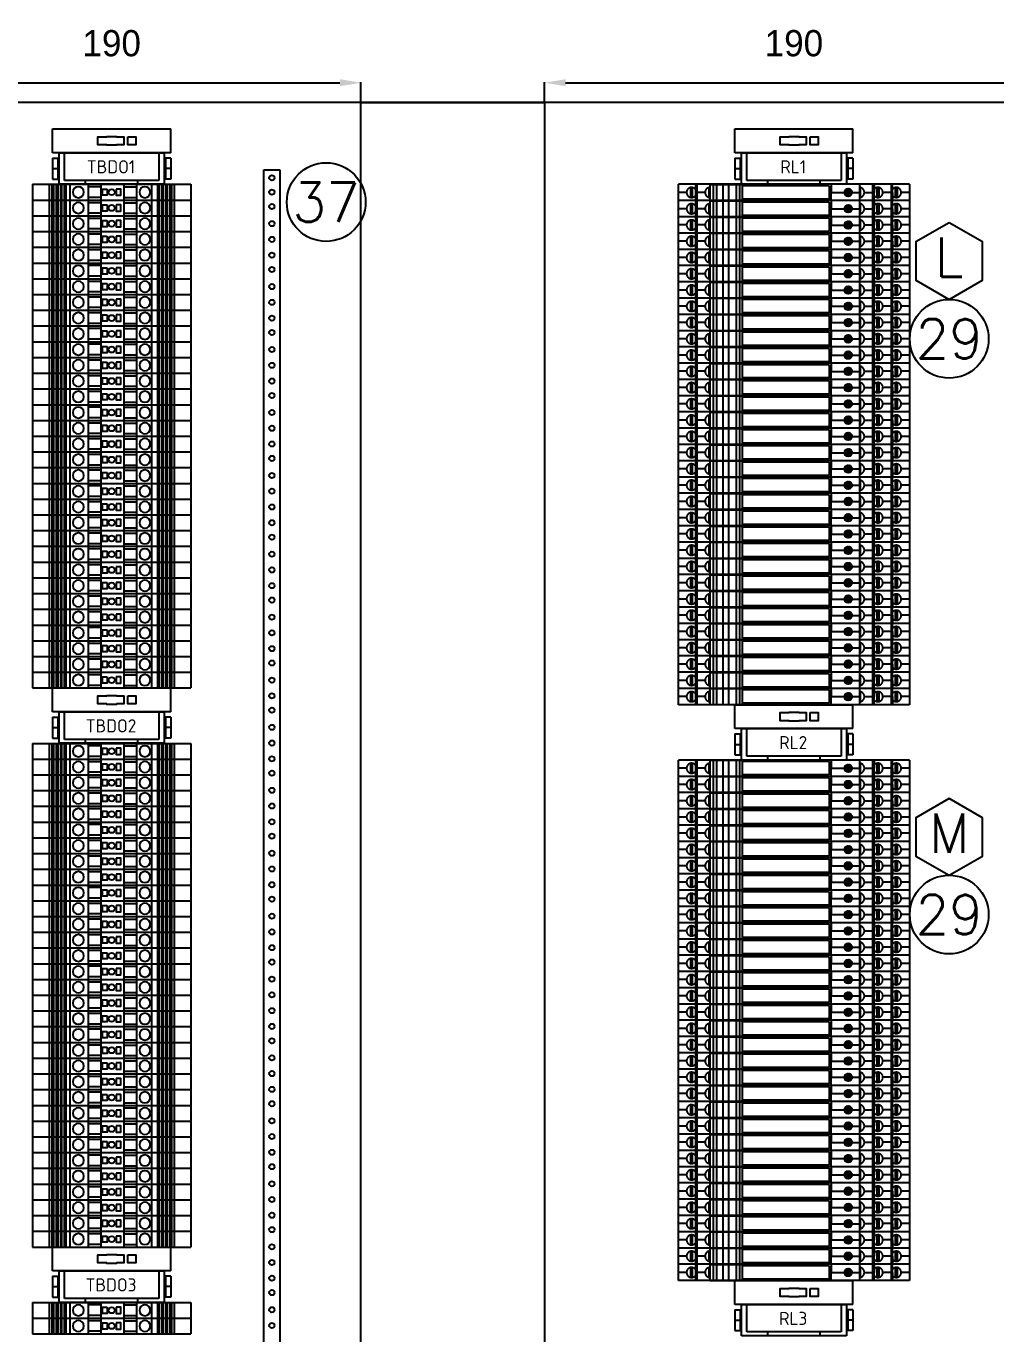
# Model space of a CAD drawing. Header units: inches. Extents: x 564911 to 603980, y 458630 to 507164.
# Drawn here: x 585530.8 to 585900.4, y 499471.5 to 499970 of the extents above; entities that cross this region are included whole.
import ezdxf
from ezdxf.enums import TextEntityAlignment as Align

# ---------------------------------------------------------------- set-up
doc = ezdxf.new("R2010")
doc.units = ezdxf.units.IN
doc.header["$MEASUREMENT"] = 0
doc.linetypes.add('HIDDEN', pattern=[0.375, 0.25, -0.125])
for name, color, linetype in [('ANN-SMTEXT', 2, 'Continuous'), ('ASHADE', 7, 'Continuous'), ('TER', 4, 'Continuous')]:
    doc.layers.add(name, color=color, linetype=linetype)
doc.styles.add('ISO3098B', font='ISO3098B.shx')
doc.styles.add('S', font='SIMPLEX.SHX')
doc.dimstyles.new('Copy of A', dxfattribs={"dimtxt": 10, "dimasz": 8, "dimexe": 0.18, "dimexo": 0.0625, "dimgap": 10, "dimtad": 1, "dimdec": 0, "dimzin": 0, "dimdsep": 46, "dimtxsty": 'Standard', "dimcen": 0.09, "dimclrd": 3, "dimclre": 3, "dimadec": 0, "dimazin": 0, "dimtfac": 1, "dimtdec": 0, "dimtofl": 0, "dimtmove": 0, "dimatfit": 1, "dimldrblk": 'CLOSEDBLANK', "dimfxl": 0, "dimtolj": 1, "dimtzin": 0, "dimarcsym": 0})

# ---------------------------------------------------------------- blocks, each defined once
blk = doc.blocks.new('STOPER')
at = {"color": 0}
for points in [[(22179.34, -20542.87), (22175.95, -20542.87), (22175.95, -20539.79), (22179.34, -20539.79)], [(22179.34, -20539.79), (22179.34, -20539.65), (22183.04, -20539.65), (22183.04, -20539.79)], [(22183.04, -20539.79), (22185.81, -20539.79), (22185.81, -20542.87), (22183.04, -20542.87)], [(22183.04, -20542.87), (22183.04, -20543.01), (22179.34, -20543.01), (22179.34, -20542.87)]]:
    blk.add_lwpolyline(points, dxfattribs=at)
blk.add_lwpolyline([(22187.35, -20539.78), (22190.43, -20539.78), (22190.43, -20542.86), (22187.35, -20542.86)], close=True, dxfattribs=at)
at = {"layer": 'TER', "color": 0}
for p, q in [((22158.68, -20545.88), (22158.68, -20536.78)), ((22158.68, -20536.78), (22203.7, -20536.78)), ((22203.7, -20545.88), (22203.7, -20536.78)), ((22203.7, -20545.88), (22158.68, -20545.88))]:
    blk.add_line(p, q, dxfattribs=at)
blk = doc.blocks.new('*D79')
at = {"color": 3, "linetype": 'HIDDEN', "lineweight": -2}
for p, q in [((585468.44, 499940.94), (585468.44, 499948.62)), ((585658.44, 499940.94), (585658.44, 499948.62))]:
    blk.add_line(p, q, dxfattribs=at)
at = {"color": 3, "lineweight": -2}
blk.add_line((585476.44, 499948.44), (585650.44, 499948.44), dxfattribs=at)
at = {"color": 3}
for points in [[(585476.44, 499949.78), (585476.44, 499947.11), (585468.44, 499948.44)], [(585650.44, 499949.78), (585650.44, 499947.11), (585658.44, 499948.44)]]:
    blk.add_solid(points, dxfattribs=at)
at = {"layer": 'DEFPOINTS', "color": 0}
for p in [(585658.44, 499948.44), (585468.44, 499940.88), (585658.44, 499940.88)]:
    blk.add_point(p, dxfattribs=at)
at = {"color": 0, "insert": (585563.44, 499963.44), "char_height": 10, "attachment_point": 5}
blk.add_mtext('\\A1;190', dxfattribs=at)
blk = doc.blocks.new('_ClosedBlank')
at = {"color": 0, "linetype": 'ByBlock', "lineweight": -2}
for p, q in [((-1, 0.167), (0, 0)), ((-1, 0.167), (-1, -0.167)), ((0, 0), (-1, -0.167))]:
    blk.add_line(p, q, dxfattribs=at)
blk = doc.blocks.new('*D76')
at = {"color": 3, "linetype": 'HIDDEN', "lineweight": -2}
for p, q in [((585728.44, 499940.94), (585728.44, 499948.62)), ((585918.44, 499940.94), (585918.44, 499948.62))]:
    blk.add_line(p, q, dxfattribs=at)
at = {"color": 3, "lineweight": -2}
blk.add_line((585736.44, 499948.44), (585910.44, 499948.44), dxfattribs=at)
at = {"color": 3}
for points in [[(585736.44, 499949.78), (585736.44, 499947.11), (585728.44, 499948.44)], [(585910.44, 499949.78), (585910.44, 499947.11), (585918.44, 499948.44)]]:
    blk.add_solid(points, dxfattribs=at)
at = {"layer": 'DEFPOINTS', "color": 0}
for p in [(585918.44, 499948.44), (585728.44, 499940.88), (585918.44, 499940.88)]:
    blk.add_point(p, dxfattribs=at)
at = {"color": 0, "insert": (585823.44, 499963.44), "char_height": 10, "attachment_point": 5}
blk.add_mtext('\\A1;190', dxfattribs=at)
blk = doc.blocks.new('AB1492-GM35')
at = {"color": 4}
for p, q in [((5059.57, 1341.24), (5067.57, 1341.24)), ((5059.57, 1341.24), (5059.57, 1338.74)), ((5063.57, 1341.24), (5063.57, 1339.24)), ((5067.57, 1341.24), (5067.57, 1338.74)), ((5057.57, 1338.74), (5069.57, 1338.74)), ((5057.57, 1298.74), (5057.57, 1338.74)), ((5057.57, 1336.74), (5068.07, 1336.74)), ((5059.57, 1339.24), (5067.57, 1339.24)), ((5068.07, 1336.74), (5068.07, 1328.74)), ((5069.57, 1338.74), (5069.57, 1298.74)), ((5069.57, 1328.74), (5068.07, 1328.74)), ((5068.07, 1328.74), (5068.07, 1308.74)), ((5068.07, 1308.74), (5068.07, 1300.74)), ((5069.57, 1308.74), (5068.07, 1308.74)), ((5068.07, 1300.74), (5057.57, 1300.74)), ((5069.57, 1298.74), (5057.57, 1298.74)), ((5059.57, 1296.24), (5059.57, 1298.74)), ((5059.57, 1298.24), (5067.57, 1298.24)), ((5059.57, 1296.24), (5067.57, 1296.24)), ((5063.57, 1296.24), (5063.57, 1298.24)), ((5067.57, 1296.24), (5067.57, 1298.74))]:
    blk.add_line(p, q, dxfattribs=at)
at = {"style": 'ISO3098B'}
for tag, p in [('A', (5060.59, 1318.74)), ('B', (5064.59, 1318.74))]:
    blk.add_attdef(tag, text='', height=3, rotation=90, dxfattribs=at).set_placement(p, align=Align.MIDDLE_CENTER)
blk = doc.blocks.new('AB1492 J4')
at = {"color": 107, "extrusion": (9.75062e-16, 1, -1.1783e-16)}
for p, q in [((5217.44, 1348.87, -2.05), (5223.44, 1348.87, -2.05)), ((5217.44, 1348.87), (5223.44, 1348.87))]:
    blk.add_line(p, q, dxfattribs=at)
at = {"color": 107}
for p, q in [((5217.44, 1348.87, -2.05), (5223.44, 1348.87, -2.05)), ((5217.44, 1348.87), (5223.44, 1348.87)), ((5217.44, 1288.57), (5217.44, 1348.87)), ((5223.44, 1288.57), (5223.44, 1348.87)), ((5217.44, 1341.57, -3.05), (5223.44, 1341.57, -3.05)), ((5217.44, 1339.89, -3.05), (5223.44, 1339.89, -3.05)), ((5217.44, 1338.26, -3.05), (5223.44, 1338.26, -3.05)), ((5217.44, 1336.81, -3.05), (5223.44, 1336.81, -3.05)), ((5217.44, 1336.15, 9.3), (5223.44, 1336.15, 9.3)), ((5217.44, 1333.94, 36.3), (5223.44, 1333.94, 36.3)), ((5217.44, 1333.94, 36.3), (5223.44, 1333.94, 36.3)), ((5217.44, 1328.22, 29.8), (5223.44, 1328.22, 29.8)), ((5217.44, 1328.22, 35.7), (5223.44, 1328.22, 35.7)), ((5218.44, 1323.32), (5218.44, 1328.22)), ((5222.44, 1323.32), (5222.44, 1328.22)), ((5217.44, 1323.32, 19.15), (5223.44, 1323.32, 19.15)), ((5217.44, 1314.63, 47.95), (5223.44, 1314.63, 47.95)), ((5218.44, 1314.63, 28.8), (5218.44, 1309.72, 28.8)), ((5222.44, 1314.63, 28.8), (5222.44, 1309.72, 28.8)), ((5217.44, 1309.72, 28.8), (5223.44, 1309.72, 28.8)), ((5217.44, 1309.72, 28.8), (5223.44, 1309.72, 28.8)), ((5217.44, 1302.72, 28.8), (5223.44, 1302.72, 28.8)), ((5217.44, 1302.72, 28.8), (5223.44, 1302.72, 28.8)), ((5217.44, 1301.3, 9.3), (5223.44, 1301.3, 9.3)), ((5217.44, 1300.64, -3.05), (5223.44, 1300.64, -3.05)), ((5217.44, 1299.19, -3.05), (5223.44, 1299.19, -3.05)), ((5217.44, 1297.55, -3.05), (5223.44, 1297.55, -3.05)), ((5217.44, 1295.88, -3.05), (5223.44, 1295.88, -3.05)), ((5217.44, 1288.57, -2.05), (5223.44, 1288.57, -2.05)), ((5217.44, 1288.57), (5223.44, 1288.57))]:
    blk.add_line(p, q, dxfattribs=at)
at = {"color": 107, "extrusion": (-5.71519e-32, 1.1783e-16, -1)}
for p, q in [((5217.44, 1342.56, -3.05), (5223.44, 1342.56, -3.05)), ((5217.44, 1340.88, -3.05), (5223.44, 1340.88, -3.05)), ((5217.44, 1339.25, -3.05), (5223.44, 1339.25, -3.05)), ((5217.44, 1337.8, -3.05), (5223.44, 1337.8, -3.05))]:
    blk.add_line(p, q, dxfattribs=at)
at = {"color": 107, "extrusion": (-9.75062e-16, 1, 1.1783e-16)}
for p, q in [((5217.44, 1336.15, 9.3), (5223.44, 1336.15, 9.3)), ((5217.44, 1336.15, 9.76), (5223.44, 1336.15, 9.76))]:
    blk.add_line(p, q, dxfattribs=at)
at = {"color": 107, "extrusion": (-8.49823e-17, 0.087156, 0.996195)}
blk.add_line((5217.44, 1336.15, 9.76), (5223.44, 1336.15, 9.76), dxfattribs=at)
at = {"color": 107, "extrusion": (-9.75062e-16, -1, 4.30509e-10)}
for p, q in [((5217.44, 1328.22, 29.8), (5223.44, 1328.22, 29.8)), ((5217.44, 1328.22, 35.7), (5223.44, 1328.22, 35.7))]:
    blk.add_line(p, q, dxfattribs=at)
at = {"color": 107, "extrusion": (-9.75062e-16, -1, 1.1783e-16)}
for p, q in [((5217.44, 1301.3, 9.3), (5223.44, 1301.3, 9.3)), ((5217.44, 1301.3, 9.76), (5223.44, 1301.3, 9.76)), ((5223.44, 1291.22, 9.76), (5223.44, 1291.22, 9.3)), ((5223.44, 1291.22, 9.3), (5223.44, 1291.22, 9.76)), ((5223.44, 1291.22, 11.35), (5223.44, 1291.22, 11.82)), ((5223.44, 1291.22, 11.82), (5223.44, 1291.22, 11.35))]:
    blk.add_line(p, q, dxfattribs=at)
at = {"color": 107, "extrusion": (-8.49823e-17, -0.087156, 0.996195)}
blk.add_line((5217.44, 1301.3, 9.76), (5223.44, 1301.3, 9.76), dxfattribs=at)
at = {"color": 107, "extrusion": (-5.71519e-32, -1.1783e-16, -1)}
for p, q in [((5217.44, 1299.65, -3.05), (5223.44, 1299.65, -3.05)), ((5217.44, 1298.2, -3.05), (5223.44, 1298.2, -3.05)), ((5217.44, 1296.56, -3.05), (5223.44, 1296.56, -3.05)), ((5217.44, 1294.89, -3.05), (5223.44, 1294.89, -3.05))]:
    blk.add_line(p, q, dxfattribs=at)
at = {"color": 107, "extrusion": (1, -9.75062e-16, 4.93038e-32)}
for p, q in [((5223.44, 1291.22, 9.3), (5223.44, 1291.22, 9.76)), ((5223.44, 1291.22, 11.35), (5223.44, 1291.22, 11.82)), ((5223.44, 1288.57, -2.05), (5223.44, 1288.57)), ((5223.44, 1288.57), (5223.44, 1288.57, 2.05))]:
    blk.add_line(p, q, dxfattribs=at)
at = {"color": 107, "extrusion": (-1, 9.75062e-16, -4.93038e-32)}
for p, q in [((5223.44, 1291.22, 9.76), (5223.44, 1291.22, 9.3)), ((5223.44, 1291.22, 11.82), (5223.44, 1291.22, 11.35)), ((5223.44, 1288.57), (5223.44, 1288.57, -2.05)), ((5223.44, 1288.57, 2.05), (5223.44, 1288.57))]:
    blk.add_line(p, q, dxfattribs=at)
at = {"color": 107, "extrusion": (-9.75062e-16, -1, 2.20861e-14)}
for p, q in [((5217.44, 1288.57, -2.05), (5223.44, 1288.57, -2.05)), ((5217.44, 1288.57), (5223.44, 1288.57)), ((5223.44, 1288.57), (5223.44, 1288.57, -2.05)), ((5223.44, 1288.57, -2.05), (5223.44, 1288.57)), ((5223.44, 1288.57), (5223.44, 1288.57, 2.05)), ((5223.44, 1288.57, 2.05), (5223.44, 1288.57))]:
    blk.add_line(p, q, dxfattribs=at)
at = {"color": 107}
for points, elevation in [([(5219.25, 1320.39), (5221.64, 1320.39), (5221.64, 1322.23), (5219.25, 1322.23)], 19.15), ([(5219.25, 1317.05), (5221.64, 1317.05), (5221.64, 1315.2), (5219.25, 1315.2)], 47.95)]:
    blk.add_lwpolyline(points, close=True, dxfattribs=dict(at, elevation=elevation))
at = {"color": 107, "extrusion": (-2.22045e-16, -1.1783e-16, -1)}
for centre in [(-5220.44, 1331.37, -35.68), (-5220.44, 1306.03, -29.59)]:
    blk.add_circle(centre, 2.1, dxfattribs=at)
at = {"color": 107}
blk.add_circle((5220.44, 1318.72), 1.15, dxfattribs=at)
at = {"color": 107, "style": 'ISO3098B'}
for p in [(5220.36, 1345.28), (5220.36, 1291.3, -3.05)]:
    blk.add_attdef('1', text='', height=3, rotation=90, dxfattribs=at).set_placement(p, align=Align.MIDDLE_CENTER)
blk = doc.blocks.new('CR')
at = {"color": 103}
for p, q in [((5563.76, 1364.15), (5563.76, 1276.15)), ((5563.76, 1364.15), (5569.96, 1364.15)), ((5566.08, 1360.87), (5565.98, 1360.82)), ((5566.15, 1360.92), (5566.08, 1360.87)), ((5566.25, 1360.95), (5566.15, 1360.92)), ((5566.35, 1360.97), (5566.26, 1360.95)), ((5566.43, 1361), (5566.36, 1360.97)), ((5566.53, 1361.02), (5566.43, 1361)), ((5566.63, 1361.05), (5566.53, 1361.02)), ((5566.74, 1361.05), (5566.64, 1361.05)), ((5566.84, 1361.05), (5566.74, 1361.05)), ((5566.94, 1361.05), (5566.84, 1361.05)), ((5566.86, 1364.15), (5566.86, 1361.05)), ((5567.04, 1361.05), (5566.94, 1361.05)), ((5567.14, 1361.02), (5567.04, 1361.05)), ((5567.24, 1361.02), (5567.14, 1361.02)), ((5567.32, 1361), (5567.25, 1361.02)), ((5567.42, 1360.97), (5567.32, 1361)), ((5567.52, 1360.95), (5567.42, 1360.97)), ((5567.63, 1360.9), (5567.53, 1360.95)), ((5567.7, 1360.87), (5567.63, 1360.9)), ((5567.8, 1360.82), (5567.7, 1360.87)), ((5569.96, 1364.15), (5569.96, 1276.15)), ((5566.86, 1357.7), (5563.76, 1357.7)), ((5563.76, 1357.15), (5569.96, 1357.15)), ((5565.01, 1359.52), (5564.98, 1359.42)), ((5564.98, 1359.42), (5564.98, 1359.35)), ((5564.98, 1359.35), (5564.98, 1359.25)), ((5564.98, 1359.25), (5564.98, 1359.15)), ((5564.98, 1359.15), (5564.98, 1359.05)), ((5564.98, 1359.05), (5564.98, 1358.95)), ((5564.98, 1358.95), (5565.01, 1358.85)), ((5565.03, 1359.62), (5565.01, 1359.52)), ((5565.01, 1358.85), (5565.03, 1358.75)), ((5565.06, 1359.72), (5565.03, 1359.62)), ((5565.03, 1358.75), (5565.06, 1358.65)), ((5565.05, 1359.52), (5568.71, 1359.52)), ((5568.71, 1358.82), (5565.05, 1358.82)), ((5565.08, 1359.82), (5565.06, 1359.72)), ((5565.06, 1358.65), (5565.08, 1358.57)), ((5565.11, 1359.9), (5565.09, 1359.82)), ((5565.09, 1358.57), (5565.11, 1358.47)), ((5565.16, 1360), (5565.11, 1359.9)), ((5565.11, 1358.47), (5565.16, 1358.37)), ((5565.21, 1360.07), (5565.16, 1360)), ((5565.16, 1358.37), (5565.21, 1358.3)), ((5565.26, 1360.17), (5565.21, 1360.07)), ((5565.21, 1358.3), (5565.24, 1358.2)), ((5565.24, 1358.2), (5565.31, 1358.12)), ((5565.31, 1360.25), (5565.26, 1360.17)), ((5565.36, 1360.32), (5565.31, 1360.25)), ((5565.31, 1358.12), (5565.36, 1358.05)), ((5565.44, 1360.4), (5565.37, 1360.32)), ((5565.37, 1358.05), (5565.41, 1357.97)), ((5565.42, 1357.97), (5565.49, 1357.9)), ((5565.49, 1360.47), (5565.44, 1360.4)), ((5565.57, 1360.55), (5565.49, 1360.47)), ((5565.49, 1357.9), (5565.57, 1357.82)), ((5565.64, 1360.6), (5565.57, 1360.55)), ((5565.57, 1357.82), (5565.64, 1357.77)), ((5565.72, 1360.67), (5565.65, 1360.6)), ((5565.65, 1357.77), (5565.72, 1357.7)), ((5565.8, 1360.72), (5565.72, 1360.67)), ((5565.9, 1360.77), (5565.8, 1360.72)), ((5565.97, 1360.82), (5565.9, 1360.77)), ((5566.86, 1357.7), (5569.96, 1357.7)), ((5566.86, 1357.7), (5566.86, 1354.05)), ((5567.88, 1360.77), (5567.8, 1360.82)), ((5567.96, 1360.72), (5567.88, 1360.77)), ((5568.03, 1360.65), (5567.96, 1360.72)), ((5568.11, 1360.6), (5568.03, 1360.65)), ((5568.03, 1357.7), (5568.11, 1357.75)), ((5568.18, 1360.52), (5568.11, 1360.6)), ((5568.11, 1357.75), (5568.18, 1357.82)), ((5568.26, 1360.47), (5568.19, 1360.52)), ((5568.19, 1357.82), (5568.26, 1357.87)), ((5568.34, 1360.4), (5568.26, 1360.47)), ((5568.26, 1357.87), (5568.31, 1357.95)), ((5568.31, 1357.95), (5568.39, 1358.02)), ((5568.39, 1360.32), (5568.34, 1360.4)), ((5568.44, 1360.22), (5568.39, 1360.32)), ((5568.39, 1358.02), (5568.44, 1358.12)), ((5568.51, 1360.15), (5568.44, 1360.22)), ((5568.44, 1358.12), (5568.49, 1358.2)), ((5568.49, 1358.2), (5568.54, 1358.27)), ((5568.54, 1360.07), (5568.52, 1360.15)), ((5568.59, 1359.97), (5568.54, 1360.07)), ((5568.54, 1358.27), (5568.59, 1358.37)), ((5568.64, 1359.9), (5568.59, 1359.97)), ((5568.59, 1358.37), (5568.64, 1358.45)), ((5568.67, 1359.8), (5568.64, 1359.9)), ((5568.64, 1358.45), (5568.67, 1358.55)), ((5568.69, 1359.7), (5568.67, 1359.8)), ((5568.67, 1358.55), (5568.69, 1358.65)), ((5568.72, 1359.6), (5568.69, 1359.7)), ((5568.69, 1358.65), (5568.72, 1358.72)), ((5568.74, 1359.52), (5568.72, 1359.6)), ((5568.72, 1358.72), (5568.74, 1358.82)), ((5568.77, 1359.42), (5568.74, 1359.52)), ((5568.74, 1358.82), (5568.77, 1358.92)), ((5568.77, 1359.32), (5568.77, 1359.42)), ((5568.77, 1359.22), (5568.77, 1359.32)), ((5568.77, 1359.12), (5568.77, 1359.22)), ((5568.77, 1359.02), (5568.77, 1359.12)), ((5568.77, 1358.92), (5568.77, 1359.02)), ((5565.01, 1352.55), (5564.98, 1352.45)), ((5564.98, 1352.45), (5564.98, 1352.35)), ((5564.98, 1352.35), (5564.98, 1352.25)), ((5564.98, 1352.25), (5564.98, 1352.15)), ((5564.98, 1352.15), (5564.98, 1352.05)), ((5564.98, 1352.05), (5564.98, 1351.95)), ((5564.98, 1351.95), (5565.01, 1351.85)), ((5565.03, 1352.65), (5565.01, 1352.55)), ((5565.01, 1351.85), (5565.03, 1351.77)), ((5565.06, 1352.72), (5565.03, 1352.65)), ((5565.03, 1351.77), (5565.06, 1351.67)), ((5565.05, 1352.52), (5568.71, 1352.52)), ((5568.71, 1351.82), (5565.05, 1351.82)), ((5565.08, 1352.82), (5565.06, 1352.72)), ((5565.06, 1351.67), (5565.08, 1351.57)), ((5565.14, 1352.92), (5565.09, 1352.82)), ((5565.09, 1351.57), (5565.11, 1351.47)), ((5565.11, 1351.47), (5565.16, 1351.4)), ((5565.16, 1353), (5565.14, 1352.92)), ((5565.21, 1353.1), (5565.16, 1353)), ((5565.16, 1351.4), (5565.19, 1351.3)), ((5565.19, 1351.3), (5565.24, 1351.22)), ((5565.26, 1353.17), (5565.21, 1353.1)), ((5565.24, 1351.22), (5565.29, 1351.15)), ((5565.31, 1353.25), (5565.26, 1353.17)), ((5565.29, 1351.15), (5565.36, 1351.05)), ((5565.39, 1353.32), (5565.31, 1353.25)), ((5565.37, 1351.05), (5565.41, 1350.97)), ((5565.44, 1353.42), (5565.39, 1353.32)), ((5565.42, 1350.97), (5565.49, 1350.9)), ((5565.52, 1353.47), (5565.44, 1353.42)), ((5565.49, 1350.9), (5565.57, 1350.85)), ((5565.57, 1353.55), (5565.52, 1353.47)), ((5565.64, 1353.62), (5565.57, 1353.55)), ((5565.72, 1353.67), (5565.65, 1353.62)), ((5565.82, 1353.72), (5565.72, 1353.67)), ((5565.9, 1353.8), (5565.82, 1353.72)), ((5565.97, 1353.85), (5565.9, 1353.8)), ((5566.08, 1353.87), (5565.98, 1353.85)), ((5566.15, 1353.92), (5566.08, 1353.87)), ((5566.25, 1353.95), (5566.15, 1353.92)), ((5566.35, 1353.97), (5566.26, 1353.95)), ((5566.46, 1354), (5566.36, 1353.97)), ((5566.53, 1354.02), (5566.46, 1354)), ((5566.63, 1354.05), (5566.53, 1354.02)), ((5566.74, 1354.05), (5566.64, 1354.05)), ((5566.84, 1354.05), (5566.74, 1354.05)), ((5566.94, 1354.05), (5566.84, 1354.05)), ((5567.04, 1354.05), (5566.94, 1354.05)), ((5567.14, 1354.05), (5567.04, 1354.05)), ((5567.24, 1354.02), (5567.14, 1354.05)), ((5567.35, 1354), (5567.25, 1354.02)), ((5567.42, 1353.97), (5567.35, 1354)), ((5567.52, 1353.95), (5567.42, 1353.97)), ((5567.63, 1353.9), (5567.53, 1353.95)), ((5567.7, 1353.87), (5567.63, 1353.9)), ((5567.8, 1353.82), (5567.7, 1353.87)), ((5567.88, 1353.77), (5567.8, 1353.82)), ((5567.96, 1353.72), (5567.88, 1353.77)), ((5568.06, 1353.65), (5567.96, 1353.72)), ((5568.13, 1353.6), (5568.06, 1353.65)), ((5568.21, 1353.52), (5568.14, 1353.6)), ((5568.26, 1353.45), (5568.21, 1353.52)), ((5568.24, 1350.87), (5568.31, 1350.95)), ((5568.34, 1353.4), (5568.26, 1353.45)), ((5568.31, 1350.95), (5568.39, 1351.02)), ((5568.39, 1353.3), (5568.34, 1353.4)), ((5568.46, 1353.22), (5568.39, 1353.3)), ((5568.39, 1351.02), (5568.44, 1351.1)), ((5568.44, 1351.1), (5568.49, 1351.2)), ((5568.51, 1353.15), (5568.47, 1353.22)), ((5568.49, 1351.2), (5568.54, 1351.27)), ((5568.57, 1353.07), (5568.52, 1353.15)), ((5568.54, 1351.27), (5568.59, 1351.37)), ((5568.59, 1352.97), (5568.57, 1353.07)), ((5568.64, 1352.87), (5568.59, 1352.97)), ((5568.59, 1351.37), (5568.62, 1351.45)), ((5568.62, 1351.45), (5568.67, 1351.55)), ((5568.67, 1352.8), (5568.64, 1352.87)), ((5568.69, 1352.7), (5568.67, 1352.8)), ((5568.67, 1351.55), (5568.69, 1351.65)), ((5568.72, 1352.6), (5568.69, 1352.7)), ((5568.69, 1351.65), (5568.72, 1351.72)), ((5568.74, 1352.5), (5568.72, 1352.6)), ((5568.72, 1351.72), (5568.74, 1351.82)), ((5568.77, 1352.42), (5568.74, 1352.5)), ((5568.74, 1351.82), (5568.77, 1351.92)), ((5568.77, 1352.32), (5568.77, 1352.42)), ((5568.77, 1352.22), (5568.77, 1352.32)), ((5568.77, 1352.12), (5568.77, 1352.22)), ((5568.77, 1352.02), (5568.77, 1352.12)), ((5568.77, 1351.92), (5568.77, 1352.02)), ((5563.76, 1350.7), (5566.86, 1350.7)), ((5563.76, 1350.15), (5569.96, 1350.15)), ((5565.19, 1346), (5565.14, 1345.9)), ((5565.24, 1346.07), (5565.19, 1346)), ((5565.29, 1346.17), (5565.24, 1346.07)), ((5565.34, 1346.25), (5565.29, 1346.17)), ((5565.39, 1346.32), (5565.34, 1346.25)), ((5565.47, 1346.4), (5565.39, 1346.32)), ((5565.54, 1346.47), (5565.47, 1346.4)), ((5565.59, 1346.52), (5565.54, 1346.47)), ((5565.57, 1350.85), (5565.62, 1350.77)), ((5565.67, 1346.6), (5565.59, 1346.52)), ((5565.62, 1350.77), (5565.69, 1350.7)), ((5565.77, 1346.65), (5565.67, 1346.6)), ((5565.85, 1346.72), (5565.77, 1346.65)), ((5565.92, 1346.77), (5565.85, 1346.72)), ((5566.02, 1346.82), (5565.92, 1346.77)), ((5566.1, 1346.85), (5566.03, 1346.82)), ((5566.2, 1346.9), (5566.1, 1346.85)), ((5566.28, 1346.92), (5566.2, 1346.9)), ((5566.38, 1346.95), (5566.28, 1346.92)), ((5566.48, 1346.97), (5566.38, 1346.95)), ((5566.58, 1347), (5566.48, 1346.97)), ((5566.68, 1347), (5566.59, 1347)), ((5566.79, 1347.02), (5566.69, 1347)), ((5566.89, 1347.02), (5566.79, 1347.02)), ((5569.93, 1350.7), (5566.86, 1350.7)), ((5566.86, 1347.02), (5566.86, 1350.7)), ((5566.96, 1347.02), (5566.89, 1347.02)), ((5567.07, 1347), (5566.97, 1347.02)), ((5567.17, 1347), (5567.07, 1347)), ((5567.27, 1346.97), (5567.17, 1347)), ((5567.37, 1346.95), (5567.27, 1346.97)), ((5567.47, 1346.92), (5567.37, 1346.95)), ((5567.55, 1346.9), (5567.47, 1346.92)), ((5567.65, 1346.85), (5567.55, 1346.9)), ((5567.75, 1346.82), (5567.65, 1346.85)), ((5567.83, 1346.77), (5567.75, 1346.82)), ((5567.9, 1346.72), (5567.83, 1346.77)), ((5568.01, 1346.65), (5567.91, 1346.72)), ((5568.08, 1346.6), (5568.01, 1346.65)), ((5568.03, 1350.7), (5568.11, 1350.75)), ((5568.16, 1346.52), (5568.08, 1346.6)), ((5568.11, 1350.75), (5568.18, 1350.82)), ((5568.21, 1346.47), (5568.16, 1346.52)), ((5568.19, 1350.82), (5568.24, 1350.87)), ((5568.29, 1346.4), (5568.21, 1346.47)), ((5568.36, 1346.32), (5568.29, 1346.4)), ((5568.41, 1346.25), (5568.36, 1346.32)), ((5568.46, 1346.17), (5568.41, 1346.25)), ((5568.51, 1346.07), (5568.47, 1346.17)), ((5568.57, 1346), (5568.52, 1346.07)), ((5568.62, 1345.9), (5568.57, 1346)), ((5563.76, 1345.15), (5569.96, 1345.15)), ((5565.01, 1345.45), (5564.98, 1345.35)), ((5564.98, 1345.35), (5564.98, 1345.25)), ((5564.98, 1345.25), (5564.98, 1345.15)), ((5565.03, 1345.62), (5565.01, 1345.52)), ((5565.01, 1345.52), (5565.01, 1345.45)), ((5565.06, 1345.72), (5565.03, 1345.62)), ((5568.71, 1345.52), (5565.05, 1345.52)), ((5565.11, 1345.82), (5565.06, 1345.72)), ((5565.14, 1345.9), (5565.11, 1345.82)), ((5566.86, 1342.32), (5565.41, 1340.87)), ((5566.98, 1342.3), (5565.41, 1340.72)), ((5566.71, 1342.3), (5565.41, 1341.02)), ((5567.11, 1342.3), (5565.44, 1340.6)), ((5567.23, 1342.27), (5565.46, 1340.5)), ((5566.54, 1342.27), (5565.46, 1341.2)), ((5567.33, 1342.25), (5565.49, 1340.37)), ((5567.46, 1342.2), (5565.51, 1340.27)), ((5566.31, 1342.2), (5565.54, 1341.4)), ((5567.53, 1342.15), (5565.56, 1340.17)), ((5567.63, 1342.1), (5565.61, 1340.1)), ((5567.73, 1342.05), (5565.66, 1340)), ((5567.81, 1342), (5565.74, 1339.92)), ((5565.96, 1342), (5565.74, 1341.75)), ((5567.88, 1341.92), (5565.79, 1339.85)), ((5567.95, 1341.85), (5565.86, 1339.77)), ((5568, 1341.77), (5565.94, 1339.7)), ((5568.08, 1341.7), (5566.01, 1339.65)), ((5568.13, 1341.62), (5566.11, 1339.6)), ((5568.18, 1341.52), (5566.19, 1339.52)), ((5568.23, 1341.42), (5566.29, 1339.5)), ((5568.28, 1341.32), (5566.39, 1339.45)), ((5568.3, 1341.22), (5566.51, 1339.42)), ((5568.33, 1341.1), (5566.61, 1339.4)), ((5568.35, 1340.97), (5566.73, 1339.37)), ((5566.88, 1342.32), (5566.88, 1345.15)), ((5568.64, 1345.82), (5568.62, 1345.9)), ((5568.69, 1345.72), (5568.64, 1345.82)), ((5568.72, 1345.62), (5568.69, 1345.72)), ((5568.74, 1345.52), (5568.72, 1345.62)), ((5568.74, 1345.45), (5568.74, 1345.52)), ((5568.77, 1345.35), (5568.74, 1345.45)), ((5568.77, 1345.25), (5568.77, 1345.35)), ((5568.77, 1345.15), (5568.77, 1345.25)), ((5568.35, 1340.85), (5566.88, 1339.37)), ((5566.88, 1333.62), (5566.88, 1339.37)), ((5568.35, 1340.7), (5567.01, 1339.37)), ((5568.33, 1340.55), (5567.18, 1339.4)), ((5568.28, 1340.35), (5567.38, 1339.45)), ((5568.13, 1340.07), (5567.66, 1339.57)), ((5563.76, 1334.3), (5566.88, 1334.3)), ((5564.32, 1333.62), (5569.4, 1333.62)), ((5564.32, 1333.62), (5564.32, 1300.59)), ((5569.96, 1334.3), (5566.88, 1334.3)), ((5569.4, 1333.62), (5569.4, 1300.59)), ((5569.9, 1300.59), (5563.83, 1300.59)), ((5563.83, 1295.4), (5563.83, 1300.59)), ((5569.9, 1299.53), (5563.83, 1299.53)), ((5569.9, 1298.24), (5563.83, 1298.24)), ((5569.9, 1288.26), (5569.9, 1300.59)), ((5563.83, 1288.26), (5563.83, 1295.4)), ((5569.9, 1295.4), (5563.83, 1295.4)), ((5569.9, 1293.24), (5563.83, 1293.24)), ((5569.9, 1290.82), (5563.83, 1290.82)), ((5569.9, 1289.53), (5563.83, 1289.53)), ((5569.9, 1288.26), (5563.83, 1288.26)), ((5564.96, 1288.15), (5564.96, 1288.05)), ((5564.96, 1288.05), (5564.98, 1287.95)), ((5564.98, 1287.95), (5564.98, 1287.85)), ((5564.98, 1287.85), (5565.01, 1287.77)), ((5565.01, 1287.77), (5565.03, 1287.67)), ((5565.26, 1287.77), (5565.01, 1287.77)), ((5565.03, 1287.67), (5565.06, 1287.57)), ((5565.06, 1287.57), (5565.08, 1287.47)), ((5565.09, 1287.47), (5565.14, 1287.4)), ((5565.14, 1287.4), (5565.16, 1287.3)), ((5565.16, 1287.3), (5565.21, 1287.22)), ((5565.21, 1287.22), (5565.26, 1287.12)), ((5565.26, 1287.12), (5565.31, 1287.05)), ((5565.3, 1287.77), (5568.43, 1287.77)), ((5565.31, 1287.05), (5565.39, 1286.97)), ((5565.39, 1286.97), (5565.44, 1286.9)), ((5565.44, 1286.9), (5565.52, 1286.82)), ((5565.52, 1286.82), (5565.59, 1286.75)), ((5565.59, 1286.75), (5565.67, 1286.7)), ((5565.67, 1286.7), (5565.75, 1286.62)), ((5565.75, 1286.62), (5565.82, 1286.57)), ((5565.82, 1286.57), (5565.92, 1286.52)), ((5565.92, 1286.52), (5566, 1286.47)), ((5566, 1286.47), (5566.1, 1286.42)), ((5566.1, 1286.42), (5566.18, 1286.4)), ((5566.18, 1286.4), (5566.28, 1286.37)), ((5566.28, 1286.37), (5566.38, 1286.35)), ((5566.38, 1286.35), (5566.48, 1286.32)), ((5566.48, 1286.32), (5566.56, 1286.3)), ((5566.56, 1286.3), (5566.66, 1286.27)), ((5566.66, 1286.27), (5566.76, 1286.27)), ((5566.76, 1286.27), (5566.86, 1286.27)), ((5566.86, 1286.27), (5566.96, 1286.27)), ((5566.86, 1286.27), (5566.86, 1283.15)), ((5566.97, 1286.27), (5567.07, 1286.27)), ((5567.07, 1286.27), (5567.17, 1286.3)), ((5567.17, 1286.3), (5567.27, 1286.32)), ((5567.27, 1286.32), (5567.37, 1286.32)), ((5567.37, 1286.32), (5567.45, 1286.37)), ((5567.45, 1286.37), (5567.55, 1286.4)), ((5567.55, 1286.4), (5567.65, 1286.42)), ((5567.65, 1286.42), (5567.73, 1286.47)), ((5567.73, 1286.47), (5567.83, 1286.52)), ((5567.83, 1286.52), (5567.9, 1286.57)), ((5567.91, 1286.57), (5567.98, 1286.62)), ((5567.98, 1286.62), (5568.06, 1286.7)), ((5568.06, 1286.7), (5568.13, 1286.75)), ((5568.14, 1286.75), (5568.21, 1286.82)), ((5568.21, 1286.82), (5568.29, 1286.9)), ((5568.29, 1286.9), (5568.36, 1286.97)), ((5568.36, 1286.97), (5568.41, 1287.05)), ((5568.41, 1287.05), (5568.46, 1287.12)), ((5568.47, 1287.77), (5568.74, 1287.77)), ((5568.47, 1287.12), (5568.51, 1287.2)), ((5568.52, 1287.2), (5568.57, 1287.3)), ((5568.57, 1287.3), (5568.62, 1287.37)), ((5568.62, 1287.37), (5568.64, 1287.47)), ((5568.64, 1287.47), (5568.69, 1287.57)), ((5568.69, 1287.57), (5568.72, 1287.65)), ((5568.72, 1287.65), (5568.74, 1287.75)), ((5568.74, 1287.85), (5568.77, 1287.95)), ((5568.74, 1287.75), (5568.74, 1287.85)), ((5568.77, 1288.05), (5568.77, 1288.15)), ((5568.77, 1287.95), (5568.77, 1288.05)), ((5563.76, 1283.15), (5569.96, 1283.15)), ((5563.76, 1282.6), (5569.96, 1282.6)), ((5565.01, 1281.47), (5564.98, 1281.37)), ((5564.98, 1281.37), (5564.98, 1281.27)), ((5564.98, 1281.27), (5564.98, 1281.17)), ((5564.98, 1281.17), (5564.98, 1281.07)), ((5565.03, 1281.55), (5565.01, 1281.47)), ((5565.26, 1281.45), (5565.01, 1281.45)), ((5565.06, 1281.65), (5565.03, 1281.55)), ((5565.08, 1281.75), (5565.06, 1281.65)), ((5565.11, 1281.85), (5565.09, 1281.75)), ((5565.16, 1281.92), (5565.11, 1281.85)), ((5565.21, 1282.02), (5565.16, 1281.92)), ((5565.26, 1282.1), (5565.21, 1282.02)), ((5565.31, 1282.17), (5565.26, 1282.1)), ((5568.43, 1281.45), (5565.3, 1281.45)), ((5565.36, 1282.27), (5565.31, 1282.17)), ((5565.41, 1282.35), (5565.37, 1282.27)), ((5565.49, 1282.4), (5565.42, 1282.35)), ((5565.57, 1282.47), (5565.49, 1282.4)), ((5565.64, 1282.55), (5565.57, 1282.47)), ((5565.72, 1282.6), (5565.65, 1282.55)), ((5568.11, 1282.55), (5568.06, 1282.6)), ((5568.18, 1282.47), (5568.11, 1282.55)), ((5568.26, 1282.42), (5568.19, 1282.47)), ((5568.31, 1282.35), (5568.26, 1282.42)), ((5568.39, 1282.27), (5568.31, 1282.35)), ((5568.44, 1282.2), (5568.39, 1282.27)), ((5568.49, 1282.1), (5568.44, 1282.2)), ((5568.47, 1281.45), (5568.74, 1281.45)), ((5568.54, 1282.02), (5568.49, 1282.1)), ((5568.59, 1281.92), (5568.54, 1282.02)), ((5568.64, 1281.85), (5568.59, 1281.92)), ((5568.67, 1281.75), (5568.64, 1281.85)), ((5568.69, 1281.65), (5568.67, 1281.75)), ((5568.72, 1281.57), (5568.69, 1281.65)), ((5568.74, 1281.47), (5568.72, 1281.57)), ((5568.77, 1281.37), (5568.74, 1281.47)), ((5568.77, 1281.27), (5568.77, 1281.37)), ((5568.77, 1281.17), (5568.77, 1281.27)), ((5568.77, 1281.07), (5568.77, 1281.17)), ((5569.96, 1276.15), (5563.76, 1276.15)), ((5564.98, 1281.07), (5564.98, 1280.97)), ((5564.98, 1280.97), (5564.98, 1280.87)), ((5564.98, 1280.87), (5565.01, 1280.77)), ((5565.01, 1280.77), (5565.03, 1280.67)), ((5565.26, 1280.77), (5565.01, 1280.77)), ((5565.03, 1280.67), (5565.06, 1280.6)), ((5565.06, 1280.6), (5565.08, 1280.5)), ((5565.09, 1280.5), (5565.11, 1280.4)), ((5565.11, 1280.4), (5565.16, 1280.32)), ((5565.16, 1280.32), (5565.21, 1280.22)), ((5565.21, 1280.22), (5565.26, 1280.15)), ((5565.26, 1280.15), (5565.31, 1280.07)), ((5565.3, 1280.77), (5568.43, 1280.77)), ((5565.31, 1280.07), (5565.36, 1279.97)), ((5565.37, 1279.97), (5565.44, 1279.9)), ((5565.44, 1279.9), (5565.49, 1279.82)), ((5565.49, 1279.82), (5565.57, 1279.77)), ((5565.57, 1279.77), (5565.64, 1279.7)), ((5565.65, 1279.7), (5565.72, 1279.65)), ((5565.72, 1279.65), (5565.8, 1279.57)), ((5565.8, 1279.57), (5565.9, 1279.52)), ((5565.9, 1279.52), (5565.97, 1279.47)), ((5565.98, 1279.47), (5566.05, 1279.42)), ((5566.05, 1279.42), (5566.15, 1279.4)), ((5566.15, 1279.4), (5566.25, 1279.35)), ((5566.25, 1279.35), (5566.33, 1279.32)), ((5566.33, 1279.32), (5566.43, 1279.3)), ((5566.43, 1279.3), (5566.53, 1279.27)), ((5566.53, 1279.27), (5566.63, 1279.27)), ((5566.64, 1279.27), (5566.74, 1279.25)), ((5566.74, 1279.25), (5566.84, 1279.25)), ((5566.84, 1279.25), (5566.94, 1279.25)), ((5566.86, 1279.25), (5566.86, 1276.15)), ((5566.94, 1279.25), (5567.04, 1279.25)), ((5567.04, 1279.25), (5567.12, 1279.27)), ((5567.12, 1279.27), (5567.22, 1279.27)), ((5567.22, 1279.27), (5567.32, 1279.3)), ((5567.32, 1279.3), (5567.42, 1279.32)), ((5567.42, 1279.32), (5567.52, 1279.37)), ((5567.53, 1279.37), (5567.6, 1279.4)), ((5567.6, 1279.4), (5567.7, 1279.45)), ((5567.7, 1279.45), (5567.78, 1279.47)), ((5567.78, 1279.47), (5567.88, 1279.52)), ((5567.88, 1279.52), (5567.96, 1279.57)), ((5567.96, 1279.57), (5568.03, 1279.65)), ((5568.03, 1279.65), (5568.11, 1279.7)), ((5568.11, 1279.7), (5568.18, 1279.77)), ((5568.19, 1279.77), (5568.26, 1279.85)), ((5568.26, 1279.85), (5568.34, 1279.92)), ((5568.34, 1279.92), (5568.39, 1280)), ((5568.39, 1280), (5568.44, 1280.07)), ((5568.44, 1280.07), (5568.49, 1280.15)), ((5568.47, 1280.77), (5568.74, 1280.77)), ((5568.49, 1280.15), (5568.54, 1280.22)), ((5568.54, 1280.22), (5568.59, 1280.32)), ((5568.59, 1280.32), (5568.64, 1280.42)), ((5568.64, 1280.42), (5568.67, 1280.5)), ((5568.67, 1280.5), (5568.69, 1280.6)), ((5568.69, 1280.6), (5568.72, 1280.7)), ((5568.72, 1280.7), (5568.74, 1280.8)), ((5568.74, 1280.8), (5568.77, 1280.87)), ((5568.77, 1280.97), (5568.77, 1281.07)), ((5568.77, 1280.87), (5568.77, 1280.97))]:
    blk.add_line(p, q, dxfattribs=at)
blk.add_circle((5566.88, 1340.85), 1.47, dxfattribs=at)

msp = doc.modelspace()

# ---------------------------------------------------------------- linework, layer by layer
at = {"color": 6}
for p, q in [((585621.41632, 499272.73257, 30.31011), (585621.41632, 499915.20118, 30.31011)), ((585621.41632, 499915.20118, 24.81261), (585627.58071, 499915.20118, 30.31011)), ((585627.58071, 499915.20118, 30.31011), (585627.58071, 499272.73257, 30.31011))]:
    msp.add_line(p, q, dxfattribs=at)
at = {"color": 0}
msp.add_lwpolyline([(585658.44372, 499940.88081), (585728.44372, 499940.88081), (585728.44372, 498270.88081), (585658.44372, 498270.88081)], close=True, dxfattribs=at)
at = {"color": 1, "elevation": 0.71885}
for points in [[(585882.61798, 499895.08742), (585869.95098, 499887.77413), (585869.95098, 499873.14753), (585882.61798, 499865.83423), (585895.28499, 499873.14753), (585895.28499, 499887.77413)], [(585882.61798, 499675.59402), (585869.95098, 499668.28072), (585869.95098, 499653.65412), (585882.61798, 499646.34082), (585895.28499, 499653.65412), (585895.28499, 499668.28072)]]:
    msp.add_lwpolyline(points, close=True, dxfattribs=at)
at = {"color": 3}
for centre in [(585645.19481, 499902.93995, 27.56136), (585882.61798, 499850.83423, 0.71885), (585882.61798, 499631.34082, 0.71885)]:
    msp.add_circle(centre, 15, dxfattribs=at)
at = {"color": 6}
for centre in [(585624.49851, 499912.20118, 27.56136), (585624.49851, 499906.71831, 27.56136), (585624.49851, 499901.23545, 27.56136), (585624.49851, 499894.71831, 27.56136), (585624.49851, 499888.71831, 27.56136), (585624.49851, 499882.71831, 27.56136), (585624.49851, 499877.23545, 27.56136), (585624.49851, 499870.71831, 27.56136), (585624.49851, 499864.71831, 27.56136), (585624.49851, 499858.71831, 27.56136), (585624.49851, 499853.23545, 27.56136), (585624.49851, 499846.71831, 27.56136), (585624.49851, 499840.71831, 27.56136), (585624.49851, 499834.71831, 27.56136), (585624.49851, 499829.23545, 27.56136), (585624.49851, 499822.71831, 27.56136), (585624.49851, 499816.71831, 27.56136), (585624.49851, 499810.71831, 27.56136), (585624.49851, 499805.23545, 27.56136), (585624.49851, 499798.71831, 27.56136), (585624.49851, 499792.71831, 27.56136), (585624.49851, 499786.71831, 27.56136), (585624.49851, 499780.71831, 27.56136), (585624.49851, 499775.23545, 27.56136), (585624.49851, 499768.71831, 27.56136), (585624.49851, 499762.71831, 27.56136), (585624.49851, 499756.71831, 27.56136), (585624.49851, 499751.23545, 27.56136), (585624.49851, 499744.71831, 27.56136), (585624.49851, 499738.71831, 27.56136), (585624.49851, 499732.71831, 27.56136), (585624.49851, 499727.23545, 27.56136), (585624.49851, 499720.71831, 27.56136), (585624.49851, 499714.71831, 27.56136), (585624.49851, 499709.23545, 27.56136), (585624.49851, 499702.71831, 27.56136), (585624.49851, 499696.71831, 27.56136), (585624.49851, 499690.71831, 27.56136), (585624.49851, 499685.23545, 27.56136), (585624.49851, 499678.71831, 27.56136), (585624.49851, 499672.71831, 27.56136), (585624.49851, 499666.71831, 27.56136), (585624.49851, 499661.23545, 27.56136), (585624.49851, 499654.71831, 27.56136), (585624.49851, 499648.71831, 27.56136), (585624.49851, 499642.71831, 27.56136), (585624.49851, 499637.23545, 27.56136), (585624.49851, 499630.71831, 27.56136), (585624.49851, 499624.71831, 27.56136), (585624.49851, 499618.71831, 27.56136), (585624.49851, 499613.23545, 27.56136), (585624.49851, 499606.71831, 27.56136), (585624.49851, 499600.71831, 27.56136), (585624.49851, 499594.71831, 27.56136), (585624.49851, 499588.71831, 27.56136), (585624.49851, 499583.23545, 27.56136), (585624.49851, 499576.71831, 27.56136), (585624.49851, 499570.71831, 27.56136), (585624.49851, 499564.71831, 27.56136), (585624.49851, 499559.23545, 27.56136), (585624.49851, 499552.71831, 27.56136), (585624.49851, 499546.71831, 27.56136), (585624.49851, 499540.71831, 27.56136), (585624.49851, 499535.23545, 27.56136), (585624.49851, 499528.71831, 27.56136), (585624.49851, 499522.71831, 27.56136), (585624.49851, 499516.71831, 27.56136), (585624.49851, 499511.23545, 27.56136), (585624.49851, 499504.71831, 27.56136), (585624.49851, 499498.71831, 27.56136), (585624.49851, 499492.71831, 27.56136), (585624.49851, 499487.23545, 27.56136), (585624.49851, 499480.71831, 27.56136), (585624.49851, 499474.71831, 27.56136)]:
    msp.add_circle(centre, 1, dxfattribs=at)
at = {"layer": 'ASHADE', "color": 4}
msp.add_line((586513.44372, 499940.88081), (584618.44372, 499940.88081), dxfattribs=at)
msp.add_line((586513.44372, 499940.88081), (584618.44372, 499940.88081), dxfattribs=at)
at = {"layer": 'ASHADE', "color": 0}
msp.add_line((586513.44372, 499940.88081), (584618.44372, 499940.88081), dxfattribs=at)

# ---------------------------------------------------------------- block references
at = {"color": 0}
for p in [(563382.25479, 520467.59468), (563642.25479, 520467.59464), (563382.25479, 520254.49468), (563642.25479, 520248.10123), (563382.25479, 520041.39468), (563642.25479, 520028.60782)]:
    msp.add_blockref('STOPER', p, dxfattribs=at)
ref = msp.add_blockref('AB1492-GM35', (584244.7046, 504979.29001), dxfattribs=dict(rotation=270))
ref.add_attrib('1', 'TBDO1', dxfattribs={"height": 5, "style": 'ISO3098B'}).set_placement((585563.18411, 499916.39), align=Align.MIDDLE_CENTER)
ref = msp.add_blockref('AB1492-GM35', (584504.7046, 504979.28997), dxfattribs=dict(rotation=270))
ref.add_attrib('1', 'RL1', dxfattribs={"height": 5, "style": 'ISO3098B'}).set_placement((585823.18411, 499916.38996), align=Align.MIDDLE_CENTER)
at = {"rotation": 270}
for name, p in [('AB1492 J4', (584244.72054, 505127.15622)), ('CR', (584503.29497, 505473.48231)), ('AB1492 J4', (584244.72054, 505121.15622)), ('CR', (584503.29497, 505467.28252)), ('AB1492 J4', (584244.72054, 505115.15622)), ('CR', (584503.29497, 505461.08273)), ('AB1492 J4', (584244.72054, 505109.15622)), ('CR', (584503.29497, 505454.88293)), ('AB1492 J4', (584244.72054, 505103.15622)), ('CR', (584503.29497, 505448.68314)), ('AB1492 J4', (584244.72054, 505097.15622)), ('CR', (584503.29497, 505442.48334)), ('AB1492 J4', (584244.72054, 505091.15622)), ('CR', (584503.29497, 505436.28355)), ('AB1492 J4', (584244.72054, 505085.15622)), ('CR', (584503.29497, 505430.08376)), ('AB1492 J4', (584244.72054, 505079.15622)), ('CR', (584503.29497, 505423.88396)), ('AB1492 J4', (584244.72054, 505073.15622)), ('CR', (584503.29497, 505417.68417)), ('AB1492 J4', (584244.72054, 505067.15622)), ('CR', (584503.29497, 505411.48437)), ('AB1492 J4', (584244.72054, 505061.15622)), ('AB1492 J4', (584244.72054, 505055.15622)), ('CR', (584503.29497, 505405.28458)), ('CR', (584503.29497, 505399.08479)), ('AB1492 J4', (584244.72054, 505049.15622)), ('CR', (584503.29497, 505392.88499)), ('AB1492 J4', (584244.72054, 505043.15622)), ('CR', (584503.29497, 505386.6852)), ('AB1492 J4', (584244.72054, 505037.15622)), ('AB1492 J4', (584244.72054, 505031.15622)), ('CR', (584503.29497, 505380.4854)), ('AB1492 J4', (584244.72054, 505025.15622)), ('CR', (584503.29497, 505374.28561)), ('CR', (584503.29497, 505368.08582)), ('AB1492 J4', (584244.72054, 505019.15622)), ('CR', (584503.29497, 505361.88602)), ('AB1492 J4', (584244.72054, 505013.15622)), ('AB1492 J4', (584244.72054, 505007.15622)), ('CR', (584503.29497, 505355.68623)), ('AB1492 J4', (584244.72054, 505001.15622)), ('CR', (584503.29497, 505349.48643)), ('AB1492 J4', (584244.72054, 504995.15622)), ('CR', (584503.29497, 505343.28664)), ('CR', (584503.29497, 505337.08685)), ('AB1492 J4', (584244.72054, 504989.15622)), ('AB1492 J4', (584244.72054, 504983.15622)), ('CR', (584503.29497, 505330.88705)), ('AB1492 J4', (584244.72054, 504977.15622)), ('CR', (584503.29497, 505324.68726)), ('AB1492 J4', (584244.72054, 504971.15622)), ('CR', (584503.29497, 505318.48746)), ('AB1492 J4', (584244.72054, 504965.15622)), ('CR', (584503.29497, 505312.28767)), ('CR', (584503.29497, 505306.08788)), ('AB1492 J4', (584244.72054, 504959.15622)), ('AB1492 J4', (584244.72054, 504953.15622)), ('CR', (584503.29497, 505299.88808)), ('AB1492 J4', (584244.72054, 504947.15622)), ('CR', (584503.29497, 505293.68829)), ('AB1492 J4', (584244.72054, 504941.15622)), ('CR', (584503.29497, 505287.48849)), ('CR', (584503.29497, 505281.2887)), ('AB1492 J4', (584244.72054, 504914.05622)), ('AB1492 J4', (584244.72054, 504908.05622)), ('CR', (584503.29497, 505253.98891)), ('AB1492 J4', (584244.72054, 504902.05622)), ('CR', (584503.29497, 505247.78911)), ('AB1492 J4', (584244.72054, 504896.05622)), ('CR', (584503.29497, 505241.58932)), ('AB1492 J4', (584244.72054, 504890.05622)), ('CR', (584503.29497, 505235.38952)), ('AB1492 J4', (584244.72054, 504884.05622)), ('CR', (584503.29497, 505229.18973)), ('AB1492 J4', (584244.72054, 504878.05622)), ('CR', (584503.29497, 505222.98994)), ('AB1492 J4', (584244.72054, 504872.05622)), ('CR', (584503.29497, 505216.79014)), ('AB1492 J4', (584244.72054, 504866.05622)), ('AB1492 J4', (584244.72054, 504860.05622)), ('CR', (584503.29497, 505210.59035)), ('CR', (584503.29497, 505204.39055)), ('AB1492 J4', (584244.72054, 504854.05622)), ('CR', (584503.29497, 505198.19076)), ('AB1492 J4', (584244.72054, 504848.05622)), ('CR', (584503.29497, 505191.99097)), ('AB1492 J4', (584244.72054, 504842.05622)), ('AB1492 J4', (584244.72054, 504836.05622)), ('CR', (584503.29497, 505185.79117)), ('AB1492 J4', (584244.72054, 504830.05622)), ('CR', (584503.29497, 505179.59138)), ('CR', (584503.29497, 505173.39158)), ('AB1492 J4', (584244.72054, 504824.05622)), ('CR', (584503.29497, 505167.19179)), ('AB1492 J4', (584244.72054, 504818.05622)), ('AB1492 J4', (584244.72054, 504812.05622)), ('CR', (584503.29497, 505160.992)), ('AB1492 J4', (584244.72054, 504806.05622)), ('CR', (584503.29497, 505154.7922)), ('CR', (584503.29497, 505148.59241)), ('AB1492 J4', (584244.72054, 504800.05622)), ('CR', (584503.29497, 505142.39261)), ('AB1492 J4', (584244.72054, 504794.05622)), ('AB1492 J4', (584244.72054, 504788.05622)), ('CR', (584503.29497, 505136.19282)), ('AB1492 J4', (584244.72054, 504782.05622)), ('CR', (584503.29497, 505129.99303)), ('AB1492 J4', (584244.72054, 504776.05622)), ('CR', (584503.29497, 505123.79323)), ('CR', (584503.29497, 505117.59344)), ('AB1492 J4', (584244.72054, 504770.05622)), ('AB1492 J4', (584244.72054, 504764.05622)), ('CR', (584503.29497, 505111.39364)), ('AB1492 J4', (584244.72054, 504758.05622)), ('CR', (584503.29497, 505105.19385)), ('AB1492 J4', (584244.72054, 504752.05622)), ('CR', (584503.29497, 505098.99406)), ('AB1492 J4', (584244.72054, 504746.05622)), ('CR', (584503.29497, 505092.79426)), ('AB1492 J4', (584244.72054, 504740.05622)), ('CR', (584503.29497, 505086.59447)), ('AB1492 J4', (584244.72054, 504734.05622)), ('CR', (584503.29497, 505080.39467)), ('AB1492 J4', (584244.72054, 504728.05622)), ('CR', (584503.29497, 505074.19488)), ('CR', (584503.29497, 505067.99509)), ('CR', (584503.29497, 505061.79529)), ('AB1492 J4', (584244.72054, 504700.95622)), ('AB1492 J4', (584244.72054, 504694.95622))]:
    msp.add_blockref(name, p, dxfattribs=at)
ref = msp.add_blockref('AB1492-GM35', (584244.7046, 504766.19001), dxfattribs=dict(rotation=270))
ref.add_attrib('1', 'TBDO2', dxfattribs={"height": 5, "style": 'ISO3098B'}).set_placement((585563.18411, 499703.29), align=Align.MIDDLE_CENTER)
ref = msp.add_blockref('AB1492-GM35', (584504.7046, 504759.79656), dxfattribs=dict(rotation=270))
ref.add_attrib('1', 'RL2', dxfattribs={"height": 5, "style": 'ISO3098B'}).set_placement((585823.18411, 499696.89656), align=Align.MIDDLE_CENTER)
ref = msp.add_blockref('AB1492-GM35', (584244.7046, 504553.09001), dxfattribs=dict(rotation=270))
ref.add_attrib('1', 'TBDO3', dxfattribs={"height": 5, "style": 'ISO3098B'}).set_placement((585563.18411, 499490.19), align=Align.MIDDLE_CENTER)
ref = msp.add_blockref('AB1492-GM35', (584504.7046, 504540.30316), dxfattribs=dict(rotation=270))
ref.add_attrib('1', 'RL3', dxfattribs={"height": 5, "style": 'ISO3098B'}).set_placement((585823.18411, 499477.40315), align=Align.MIDDLE_CENTER)

# ---------------------------------------------------------------- texts
at = {"color": 3, "style": 'S'}
for s, p in [('37', (585645.19481, 499902.93995, 27.56136)), ('29', (585882.61798, 499850.83423, 0.71885)), ('29', (585882.61798, 499631.34082, 0.71885))]:
    msp.add_text(s, height=15, dxfattribs=at).set_placement(p, align=Align.MIDDLE_CENTER)
at = {"layer": 'ANN-SMTEXT', "color": 1, "style": 'S'}
for s, p in [('L', (585882.61798, 499881.91589, 0.71885)), ('M', (585882.61798, 499662.42248, 0.71885))]:
    msp.add_text(s, height=15, dxfattribs=at).set_placement(p, align=Align.MIDDLE_CENTER)

# ---------------------------------------------------------------- dimensions: what is measured, and where the dimension line sits
for base, p1, p2, picture, middle in [((585658.44372, 499948.44228), (585468.44372, 499940.88081), (585658.44372, 499940.88081), '*D79', (585563.44372, 499963.44228)), ((585918.44372, 499948.44228), (585728.44372, 499940.88081), (585918.44372, 499940.8808), '*D76', (585823.44372, 499963.44228))]:
    dim = msp.add_linear_dim(base=base, p1=p1, p2=p2, dimstyle='Copy of A')
    dim.commit()
    dim.dimension.update_dxf_attribs({"geometry": picture, "text_midpoint": middle})

doc.saveas('drawing.dxf')
